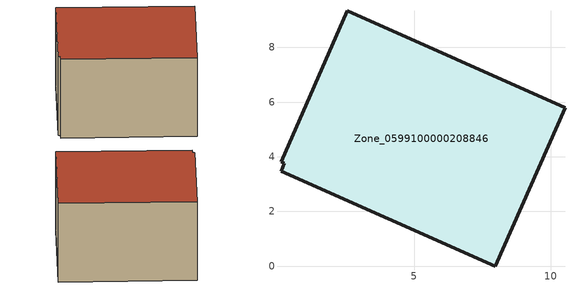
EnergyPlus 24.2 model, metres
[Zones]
Zone_0599100000208846
 floor ground (C_G): 10.52,5.8 7.96,0 0.14,3.47 0.26,3.76 0.13,3.82 2.56,9.34 z0
 wall outside (C_F): 10.52,5.8 2.56,9.34 0.13,3.82 0.26,3.76 0.14,3.47 7.96,0 10.52,5.8 z0:5.72
 roof outside (C_R): 7.96,0 10.52,5.8 2.56,9.34 0.13,3.82 0.26,3.76 0.14,3.47 z5.72
[BUILDING]
Pand.0599100000208846: North Axis=0; Terrain=City; Loads Convergence Tolerance Value=0.04; Temperature Convergence Tolerance Value=0.4; Solar Distribution=FullExterior; Maximum Number of Warmup Days=25; Minimum Number of Warmup Days=1
[Site:Location]
Rotterdam.The.Hague.AP_ZH_NLD Design_Conditions: Latitude=51.96; Longitude=4.45; Time Zone=1; Elevation=-4.5
[SITE:GROUNDTEMPERATURE:BUILDINGSURFACE]
18, 18, 18, 18, 18, 18, 18, 18, 18, 18, 18, 18
[MATERIAL] Thermal Absorptance=0.9; Solar Absorptance=0.7; Visible Absorptance=0.7
Name | Roughness | Thickness | Conductivity | Density | Specific Heat
G.TI.1946-1964 | MediumSmooth | 0.15 | 1 | 540 | 1210
F.TI.1946-1964 | Rough | 0.3 | 0.857143 | 1920 | 840
R.TI.1946-1964 | MediumRough | 0.2 | 0.277778 | 1500 | 1000
[CONSTRUCTION]
C_G: G.TI.1946-1964
C_F: F.TI.1946-1964
C_R: R.TI.1946-1964
[ZONE]
Zone_0599100000208846: Type=1; Multiplier=1; Ceiling Height=Autocalculate; Volume=Autocalculate; Floor Area=autocalculate; Part of Total Floor Area=Yes
[ZONEINFILTRATION:DESIGNFLOWRATE]
Infil_Zone_0599100000208846: Zone or ZoneList or Space or SpaceList=Zone_0599100000208846; Schedule=AlwaysOn; Design Flow Rate Calculation Method=Flow/Area; Flow Rate per Floor Area=0.003; Constant Term Coefficient=1; Temperature Term Coefficient=0; Velocity Term Coefficient=0; Velocity Squared Term Coefficient=0
[HVACTEMPLATE:ZONE:IDEALLOADSAIRSYSTEM]
Zone_0599100000208846: Maximum Heating Supply Air Temperature=50; Minimum Cooling Supply Air Temperature=13; Maximum Heating Supply Air Humidity Ratio=0.0156; Minimum Cooling Supply Air Humidity Ratio=0.0077; Heating Limit=NoLimit; Cooling Limit=NoLimit; Dehumidification Control Type=ConstantSensibleHeatRatio; Cooling Sensible Heat Ratio=0.7; Dehumidification Setpoint=60; Humidification Control Type=None; Humidification Setpoint=30; Outdoor Air Method=None; Outdoor Air Flow Rate per Person=0.00944; Outdoor Air Flow Rate per Zone Floor Area=0; Outdoor Air Flow Rate per Zone=0; Demand Controlled Ventilation Type=None; Outdoor Air Economizer Type=NoEconomizer; Heat Recovery Type=None; Sensible Heat Recovery Effectiveness=0.7; Latent Heat Recovery Effectiveness=0.65
[ZONECONTROL:THERMOSTAT]
ThermostatControl_Zone_0599100000208846: Zone or ZoneList=Zone_0599100000208846; Control Type Schedule=DualSetpointControlType; Control 1=Thermostat_Zone_0599100000208846; Temperature Difference Between Cutout And Setpoint=0
[THERMOSTATSETPOINT:DUALSETPOINT]
Thermostat_Zone_0599100000208846: Heating Setpoint Temperature Schedule=HeatingSetpoint_Zone_0599100000208846; Cooling Setpoint Temperature Schedule=CoolingSetpoint_Zone_0599100000208846
[SCHEDULE:COMPACT]
HeatingSetpoint_Zone_0599100000208846: Through: 12/31, For: AllDays, Until: 24:00, 21
CoolingSetpoint_Zone_0599100000208846: Through: 12/31, For: AllDays, Until: 24:00, 24
DualSetpointControlType: Through: 12/31, For: AllDays, Until: 24:00, 4
AlwaysOn: Through: 12/31, For: AllDays, Until: 24:00, 1
